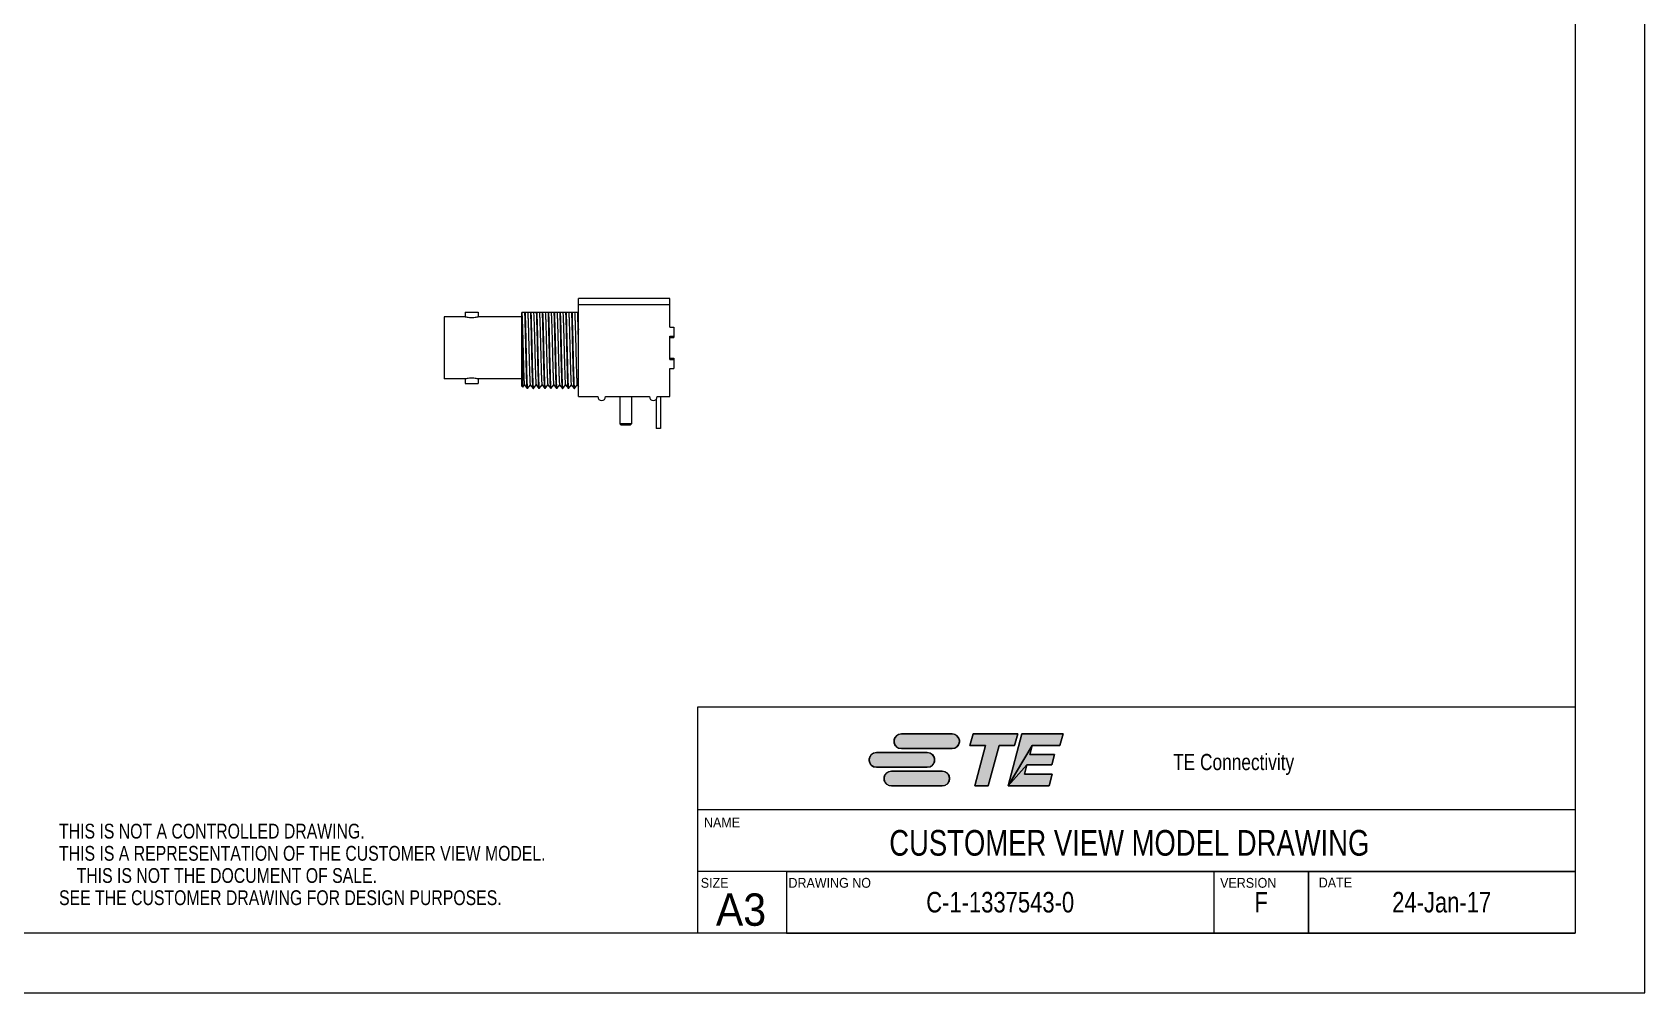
# Model space of a CAD drawing. Extents: x 0 to 420, y 0 to 297.
# Drawn here: x 170.5 to 420, y 0 to 148.5 of the extents above; entities that cross this region are included whole.
import ezdxf
from ezdxf.enums import TextEntityAlignment as Align

# ---------------------------------------------------------------- set-up
doc = ezdxf.new("R2010")
doc.units = 0
doc.header["$LTSCALE"] = 23.1
doc.layers.get('0').update_dxf_attribs({"linetype": 'CONTINUOUS'})
doc.layers.add('DRAFT_ENTITY', color=7, linetype='CONTINUOUS')
doc.layers.add('DTM_AXIS', color=7, linetype='CONTINUOUS')
doc.styles.get("Standard").update_dxf_attribs({"font": 'txt', "width": 0.95})
doc.styles.add('TEXTSTYLE_2', font='txt', dxfattribs={"width": 0.8})

# ---------------------------------------------------------------- blocks, each defined once
blk = doc.blocks.new('TE_CONNECTIVITY_BL0', base_point=(315, 36))
at = {"linetype": 'CONTINUOUS'}
for points in [[(304.83, 40.02), (304.98, 40.02), (312.83, 40.02), (312.98, 40.02), (313.13, 39.99), (313.27, 39.94), (313.4, 39.87), (313.52, 39.79), (313.64, 39.69), (313.73, 39.58), (313.82, 39.45), (313.88, 39.32), (313.93, 39.18), (313.96, 39.03), (313.97, 38.88), (313.96, 38.74), (313.93, 38.59), (313.88, 38.45), (313.82, 38.31), (313.73, 38.19), (313.64, 38.08), (313.52, 37.98), (313.4, 37.9), (313.27, 37.83), (313.13, 37.78), (312.98, 37.75), (304.98, 37.74), (304.83, 37.75), (304.69, 37.78), (304.54, 37.83), (304.41, 37.9), (304.29, 37.98), (304.17, 38.08), (304.08, 38.19), (303.99, 38.31), (303.93, 38.45), (303.88, 38.59), (303.85, 38.74), (303.84, 38.88), (303.85, 39.03), (303.88, 39.18), (303.93, 39.32), (303.99, 39.45), (304.08, 39.58), (304.17, 39.69), (304.29, 39.79), (304.41, 39.87), (304.54, 39.94), (304.69, 39.99)], [(315.59, 38.22), (316.08, 40.02), (322.98, 40.02), (322.5, 38.22), (320.09, 38.22), (318.41, 31.98), (316.33, 31.98), (318.01, 38.22)], [(330.01, 40.02), (329.52, 38.22), (325.21, 38.22), (321.49, 31.98), (323.64, 40.02)], [(328.69, 36.83), (328.26, 35.22), (324.4, 35.22), (321.49, 31.98), (325.21, 38.22), (324.84, 36.83)], [(300.98, 37.13), (301.13, 37.14), (308.98, 37.14), (309.13, 37.13), (309.28, 37.1), (309.42, 37.05), (309.55, 36.99), (309.68, 36.9), (309.79, 36.81), (309.89, 36.69), (309.97, 36.57), (310.04, 36.44), (310.08, 36.3), (310.11, 36.15), (310.12, 36), (310.11, 35.85), (310.08, 35.7), (310.04, 35.56), (309.97, 35.43), (309.89, 35.31), (309.79, 35.19), (309.68, 35.1), (309.55, 35.01), (309.42, 34.95), (309.28, 34.9), (309.13, 34.87), (301.13, 34.86), (300.98, 34.87), (300.84, 34.9), (300.7, 34.95), (300.56, 35.01), (300.44, 35.1), (300.33, 35.19), (300.23, 35.31), (300.15, 35.43), (300.08, 35.56), (300.03, 35.7), (300, 35.85), (299.99, 36), (300, 36.15), (300.03, 36.3), (300.08, 36.44), (300.15, 36.57), (300.23, 36.69), (300.33, 36.81), (300.44, 36.9), (300.56, 36.99), (300.7, 37.05), (300.84, 37.1)], [(328.33, 33.78), (327.85, 31.98), (321.49, 31.98), (324.4, 35.22), (324.02, 33.78)], [(303.3, 34.25), (303.44, 34.26), (311.29, 34.26), (311.44, 34.25), (311.59, 34.22), (311.73, 34.17), (311.86, 34.1), (311.99, 34.02), (312.1, 33.92), (312.2, 33.81), (312.28, 33.69), (312.35, 33.55), (312.39, 33.41), (312.42, 33.26), (312.43, 33.12), (312.42, 32.97), (312.39, 32.82), (312.35, 32.68), (312.28, 32.55), (312.2, 32.42), (312.1, 32.31), (311.99, 32.21), (311.86, 32.13), (311.73, 32.06), (311.59, 32.01), (311.44, 31.98), (303.44, 31.98), (303.3, 31.98), (303.15, 32.01), (303.01, 32.06), (302.87, 32.13), (302.75, 32.21), (302.64, 32.31), (302.54, 32.42), (302.46, 32.55), (302.39, 32.68), (302.34, 32.82), (302.31, 32.97), (302.3, 33.12), (302.31, 33.26), (302.34, 33.41), (302.39, 33.55), (302.46, 33.69), (302.54, 33.81), (302.64, 33.92), (302.75, 34.02), (302.87, 34.1), (303.01, 34.17), (303.15, 34.22)]]:
    blk.add_hatch(color=2, dxfattribs=at).paths.add_polyline_path(points)
at = {"color": 2, "linetype": 'CONTINUOUS'}
for p, q in [((312.83, 40.02), (304.98, 40.02)), ((316.08, 40.02), (315.59, 38.22)), ((322.98, 40.02), (316.08, 40.02)), ((323.64, 40.02), (321.49, 31.98)), ((322.5, 38.22), (322.98, 40.02)), ((330.01, 40.02), (323.64, 40.02)), ((329.52, 38.22), (330.01, 40.02)), ((304.98, 37.74), (312.83, 37.74)), ((315.59, 38.22), (318.01, 38.22)), ((318.01, 38.22), (316.33, 31.98)), ((318.41, 31.98), (320.09, 38.22)), ((320.09, 38.22), (322.5, 38.22)), ((324.84, 36.83), (325.21, 38.22)), ((325.21, 38.22), (329.52, 38.22)), ((308.98, 37.14), (301.13, 37.14)), ((324.02, 33.78), (324.4, 35.22)), ((324.4, 35.22), (328.26, 35.22)), ((328.69, 36.83), (324.84, 36.83)), ((328.26, 35.22), (328.69, 36.83)), ((301.13, 34.86), (308.98, 34.86)), ((311.29, 34.26), (303.44, 34.26)), ((328.33, 33.78), (324.02, 33.78)), ((327.85, 31.98), (328.33, 33.78)), ((303.44, 31.98), (311.29, 31.98)), ((316.33, 31.98), (318.41, 31.98)), ((321.49, 31.98), (327.85, 31.98))]:
    blk.add_line(p, q, dxfattribs=at)
for points in [[(304.83, 40.02), (304.98, 40.02), (312.83, 40.02), (312.98, 40.02), (313.13, 39.99), (313.27, 39.94), (313.4, 39.87), (313.52, 39.79), (313.64, 39.69), (313.73, 39.58), (313.82, 39.45), (313.88, 39.32), (313.93, 39.18), (313.96, 39.03), (313.97, 38.88), (313.96, 38.74), (313.93, 38.59), (313.88, 38.45), (313.82, 38.31), (313.73, 38.19), (313.64, 38.08), (313.52, 37.98), (313.4, 37.9), (313.27, 37.83), (313.13, 37.78), (312.98, 37.75), (304.98, 37.74), (304.83, 37.75), (304.69, 37.78), (304.54, 37.83), (304.41, 37.9), (304.29, 37.98), (304.17, 38.08), (304.08, 38.19), (303.99, 38.31), (303.93, 38.45), (303.88, 38.59), (303.85, 38.74), (303.84, 38.88), (303.85, 39.03), (303.88, 39.18), (303.93, 39.32), (303.99, 39.45), (304.08, 39.58), (304.17, 39.69), (304.29, 39.79), (304.41, 39.87), (304.54, 39.94), (304.69, 39.99), (304.83, 40.02)], [(315.59, 38.22), (316.08, 40.02), (322.98, 40.02), (322.5, 38.22), (320.09, 38.22), (318.41, 31.98), (316.33, 31.98), (318.01, 38.22), (315.59, 38.22)], [(330.01, 40.02), (329.52, 38.22), (325.21, 38.22), (321.49, 31.98), (323.64, 40.02), (330.01, 40.02)], [(328.69, 36.83), (328.26, 35.22), (324.4, 35.22), (321.49, 31.98), (325.21, 38.22), (324.84, 36.83), (328.69, 36.83)], [(300.98, 37.13), (301.13, 37.14), (308.98, 37.14), (309.13, 37.13), (309.28, 37.1), (309.42, 37.05), (309.55, 36.99), (309.68, 36.9), (309.79, 36.81), (309.89, 36.69), (309.97, 36.57), (310.04, 36.44), (310.08, 36.3), (310.11, 36.15), (310.12, 36), (310.11, 35.85), (310.08, 35.7), (310.04, 35.56), (309.97, 35.43), (309.89, 35.31), (309.79, 35.19), (309.68, 35.1), (309.55, 35.01), (309.42, 34.95), (309.28, 34.9), (309.13, 34.87), (301.13, 34.86), (300.98, 34.87), (300.84, 34.9), (300.7, 34.95), (300.56, 35.01), (300.44, 35.1), (300.33, 35.19), (300.23, 35.31), (300.15, 35.43), (300.08, 35.56), (300.03, 35.7), (300, 35.85), (299.99, 36), (300, 36.15), (300.03, 36.3), (300.08, 36.44), (300.15, 36.57), (300.23, 36.69), (300.33, 36.81), (300.44, 36.9), (300.56, 36.99), (300.7, 37.05), (300.84, 37.1), (300.98, 37.13)], [(328.33, 33.78), (327.85, 31.98), (321.49, 31.98), (324.4, 35.22), (324.02, 33.78), (328.33, 33.78)], [(303.3, 34.25), (303.44, 34.26), (311.29, 34.26), (311.44, 34.25), (311.59, 34.22), (311.73, 34.17), (311.86, 34.1), (311.99, 34.02), (312.1, 33.92), (312.2, 33.81), (312.28, 33.69), (312.35, 33.55), (312.39, 33.41), (312.42, 33.26), (312.43, 33.12), (312.42, 32.97), (312.39, 32.82), (312.35, 32.68), (312.28, 32.55), (312.2, 32.42), (312.1, 32.31), (311.99, 32.21), (311.86, 32.13), (311.73, 32.06), (311.59, 32.01), (311.44, 31.98), (303.44, 31.98), (303.3, 31.98), (303.15, 32.01), (303.01, 32.06), (302.87, 32.13), (302.75, 32.21), (302.64, 32.31), (302.54, 32.42), (302.46, 32.55), (302.39, 32.68), (302.34, 32.82), (302.31, 32.97), (302.3, 33.12), (302.31, 33.26), (302.34, 33.41), (302.39, 33.55), (302.46, 33.69), (302.54, 33.81), (302.64, 33.92), (302.75, 34.02), (302.87, 34.1), (303.01, 34.17), (303.15, 34.22), (303.3, 34.25)]]:
    blk.add_lwpolyline(points, dxfattribs=at)
for centre, start, end in [((304.98, 38.88), 90, 270), ((312.83, 38.88), 270, 90), ((301.13, 36), 90, 270), ((308.98, 36), 270, 90), ((303.44, 33.12), 90, 270), ((311.29, 33.12), 270, 90)]:
    blk.add_arc(centre, 1.14, start, end, dxfattribs=at)
for points in [[(312.98, 37.75), (312.83, 37.74), (304.98, 37.74)], [(309.13, 34.87), (308.98, 34.86), (301.13, 34.86)], [(311.44, 31.98), (311.29, 31.98), (303.44, 31.98)]]:
    blk.add_solid(points, dxfattribs=at)

msp = doc.modelspace()

# ---------------------------------------------------------------- linework, layer by layer
at = {"color": 7, "linetype": 'CONTINUOUS'}
for p, q in [((420, 0), (420, 297)), ((409.21, 287.08), (409.21, 9.23)), ((255, 92.16), (255, 107.36)), ((269.15, 107.36), (255, 107.36)), ((269.15, 102.92), (269.15, 107.36)), ((246.25, 93.8), (246.25, 105.16)), ((255, 105.16), (246.25, 105.16)), ((269.15, 106.36), (255, 106.36)), ((269.15, 102.92), (269.75, 102.92)), ((269.75, 102.92), (269.75, 101.31)), ((269.15, 101.51), (269.75, 101.51)), ((269.15, 97.91), (269.15, 101.51)), ((269.15, 101.32), (269.75, 101.32)), ((269.15, 101.31), (269.75, 101.31)), ((269.15, 98.11), (269.75, 98.11)), ((269.15, 98.11), (269.75, 98.11)), ((269.15, 97.91), (269.75, 97.91)), ((269.75, 98.11), (269.75, 96.5)), ((269.15, 96.5), (269.75, 96.5)), ((269.15, 92.16), (269.15, 96.5)), ((246.4, 93.65), (246.25, 93.8)), ((246.4, 93.65), (246.41, 93.65)), ((246.41, 93.65), (246.66, 93.97)), ((246.66, 93.97), (247.1, 93.42)), ((247.1, 93.42), (247.1, 93.42)), ((247.13, 93.42), (247.57, 93.97)), ((247.13, 93.42), (247.13, 93.42)), ((247.56, 93.97), (248.01, 93.42)), ((248.01, 93.42), (248.01, 93.42)), ((248.04, 93.42), (248.48, 93.97)), ((248.04, 93.42), (248.04, 93.42)), ((248.47, 93.97), (248.91, 93.42)), ((248.92, 93.42), (248.91, 93.42)), ((248.94, 93.42), (248.95, 93.42)), ((248.95, 93.42), (249.38, 93.97)), ((249.38, 93.97), (249.82, 93.42)), ((249.82, 93.42), (249.82, 93.42)), ((249.85, 93.42), (250.29, 93.97)), ((249.85, 93.42), (249.85, 93.42)), ((250.29, 93.97), (250.73, 93.42)), ((250.73, 93.42), (250.73, 93.42)), ((250.76, 93.42), (251.2, 93.97)), ((250.76, 93.42), (250.76, 93.42)), ((251.19, 93.97), (251.63, 93.42)), ((251.64, 93.42), (251.63, 93.42)), ((251.66, 93.42), (251.67, 93.42)), ((251.67, 93.42), (252.11, 93.97)), ((252.1, 93.97), (252.54, 93.42)), ((252.55, 93.42), (252.54, 93.42)), ((252.57, 93.42), (252.58, 93.42)), ((252.58, 93.42), (253.01, 93.97)), ((253.01, 93.97), (253.45, 93.42)), ((253.45, 93.42), (253.45, 93.42)), ((253.48, 93.42), (253.92, 93.97)), ((253.48, 93.42), (253.48, 93.42)), ((253.91, 93.97), (254.36, 93.42)), ((254.36, 93.42), (254.36, 93.42)), ((254.39, 93.42), (254.83, 93.97)), ((254.39, 93.42), (254.39, 93.42)), ((254.82, 93.97), (255, 93.75)), ((255, 92.16), (258, 92.16)), ((259.2, 92.16), (266, 92.16)), ((267.2, 92.16), (269.15, 92.16)), ((263.2, 87.96), (261.4, 87.96)), ((261.6, 87.76), (261.4, 87.96)), ((263, 87.76), (261.6, 87.76)), ((263, 87.76), (263.2, 87.96)), ((409.21, 44.16), (273.44, 44.16)), ((273.44, 44.16), (273.44, 9.23)), ((409.21, 18.76), (273.44, 18.76)), ((287.21, 18.76), (287.21, 9.23)), ((353.33, 18.76), (353.33, 9.23)), ((367.96, 9.23), (367.96, 18.76)), ((409.21, 9.23), (17.78, 9.23)), ((0, 0), (420, 0))]:
    msp.add_line(p, q, dxfattribs=at)
at = {"color": 2, "linetype": 'CONTINUOUS'}
for p, q in [((287.21, 18.76), (409.21, 18.76)), ((287.21, 18.76), (287.21, 9.23)), ((353.33, 18.76), (353.33, 9.23)), ((367.96, 18.76), (367.96, 9.23)), ((409.21, 18.76), (409.21, 9.23)), ((287.21, 9.23), (409.21, 9.23))]:
    msp.add_line(p, q, dxfattribs=at)
at = {"color": 7, "linetype": 'CONTINUOUS'}
for centre in [(258.6, 92.16), (266.6, 92.16)]:
    msp.add_arc(centre, 0.6, 180, 360, dxfattribs=at)
for points, knots in [([(246.25, 105.16), (246.26, 105.03), (246.28, 104.72), (246.31, 104.17), (246.33, 103.49), (246.36, 102.7), (246.38, 101.82), (246.41, 100.87), (246.43, 99.88), (246.46, 98.9), (246.48, 97.93), (246.51, 97.02), (246.53, 96.31), (246.54, 95.79), (246.56, 95.44), (246.57, 95.13), (246.58, 94.84), (246.59, 94.6), (246.61, 94.39), (246.62, 94.25), (246.63, 94.15), (246.63, 94.1), (246.64, 94.05), (246.64, 94.01), (246.65, 93.99), (246.65, 93.98), (246.66, 93.97)], [0, 0, 0, 0, 0.035425, 0.084518, 0.145803, 0.217425, 0.297216, 0.382757, 0.471458, 0.560627, 0.647563, 0.72963, 0.804341, 0.838221, 0.869434, 0.897744, 0.922938, 0.944824, 0.963239, 0.978045, 0.984061, 0.989137, 0.993267, 0.996448, 0.998683, 1, 1, 1, 1]), ([(247.1, 93.42), (247.1, 93.42), (247.09, 93.44), (247.09, 93.46), (247.08, 93.49), (247.07, 93.54), (247.07, 93.59), (247.06, 93.68), (247.05, 93.82), (247.04, 94.01), (247.03, 94.24), (247.02, 94.51), (247, 94.81), (246.99, 95.15), (246.98, 95.65), (246.96, 96.34), (246.93, 97.23), (246.91, 98.18), (246.89, 99.18), (246.87, 100.19), (246.84, 101.18), (246.81, 102.41), (246.78, 103.54), (246.75, 104.54), (246.73, 104.97), (246.72, 105.16)], [0, 0, 0, 0, 0.001171, 0.00317, 0.00602, 0.009727, 0.014287, 0.019696, 0.03303, 0.049644, 0.069434, 0.092271, 0.118008, 0.146475, 0.17749, 0.24633, 0.322733, 0.404705, 0.490104, 0.576703, 0.662239, 0.74448, 0.890631, 0.950727, 1, 1, 1, 1]), ([(246.75, 105.16), (246.76, 104.97), (246.78, 104.56), (246.81, 103.58), (246.84, 102.16), (246.88, 100.63), (246.91, 99.33), (246.93, 98.35), (246.96, 97.41), (246.98, 96.52), (247, 95.72), (247.02, 95.01), (247.04, 94.49), (247.06, 94.14), (247.07, 93.93), (247.08, 93.75), (247.09, 93.62), (247.1, 93.51), (247.11, 93.46), (247.12, 93.44)], [0, 0, 0, 0, 0.048182, 0.106777, 0.249125, 0.412908, 0.497791, 0.581849, 0.662983, 0.739163, 0.808485, 0.869217, 0.919844, 0.940963, 0.959105, 0.974157, 0.986031, 0.994655, 1, 1, 1, 1]), ([(247.16, 105.16), (247.17, 105.03), (247.19, 104.72), (247.21, 104.17), (247.24, 103.49), (247.26, 102.7), (247.29, 101.82), (247.31, 100.87), (247.34, 99.88), (247.36, 98.9), (247.39, 97.93), (247.41, 97.02), (247.43, 96.31), (247.45, 95.79), (247.46, 95.44), (247.48, 95.13), (247.49, 94.84), (247.5, 94.6), (247.51, 94.39), (247.52, 94.25), (247.53, 94.15), (247.54, 94.1), (247.54, 94.05), (247.55, 94.01), (247.56, 93.99), (247.56, 93.98), (247.56, 93.97)], [0, 0, 0, 0, 0.035425, 0.084518, 0.145803, 0.217425, 0.297216, 0.382757, 0.471458, 0.560627, 0.647563, 0.72963, 0.804341, 0.838221, 0.869434, 0.897744, 0.922938, 0.944824, 0.963239, 0.978045, 0.984061, 0.989137, 0.993267, 0.996448, 0.998683, 1, 1, 1, 1]), ([(248.01, 93.42), (248, 93.42), (248, 93.44), (247.99, 93.46), (247.99, 93.49), (247.98, 93.54), (247.98, 93.59), (247.97, 93.68), (247.96, 93.82), (247.95, 94.01), (247.93, 94.24), (247.92, 94.51), (247.91, 94.81), (247.9, 95.15), (247.88, 95.65), (247.86, 96.34), (247.84, 97.23), (247.82, 98.18), (247.8, 99.18), (247.77, 100.19), (247.75, 101.18), (247.72, 102.41), (247.69, 103.54), (247.66, 104.54), (247.64, 104.97), (247.63, 105.16)], [0, 0, 0, 0, 0.001171, 0.00317, 0.00602, 0.009727, 0.014287, 0.019696, 0.03303, 0.049644, 0.069434, 0.092271, 0.118008, 0.146475, 0.17749, 0.24633, 0.322733, 0.404705, 0.490104, 0.576703, 0.662239, 0.74448, 0.890631, 0.950727, 1, 1, 1, 1]), ([(247.66, 105.16), (247.67, 104.97), (247.68, 104.56), (247.71, 103.58), (247.75, 102.16), (247.79, 100.63), (247.82, 99.33), (247.84, 98.35), (247.86, 97.41), (247.88, 96.52), (247.91, 95.72), (247.93, 95.01), (247.95, 94.49), (247.97, 94.14), (247.98, 93.93), (247.99, 93.75), (248, 93.62), (248.01, 93.51), (248.02, 93.46), (248.02, 93.44)], [0, 0, 0, 0, 0.048182, 0.106778, 0.249125, 0.412908, 0.497791, 0.58185, 0.662983, 0.739163, 0.808485, 0.869218, 0.919845, 0.940963, 0.959105, 0.974157, 0.986031, 0.994655, 1, 1, 1, 1]), ([(248.07, 105.16), (248.08, 105.03), (248.1, 104.72), (248.12, 104.17), (248.15, 103.49), (248.17, 102.7), (248.2, 101.82), (248.22, 100.87), (248.25, 99.88), (248.27, 98.9), (248.29, 97.93), (248.32, 97.02), (248.34, 96.31), (248.36, 95.79), (248.37, 95.44), (248.38, 95.13), (248.4, 94.84), (248.41, 94.6), (248.42, 94.39), (248.43, 94.25), (248.44, 94.15), (248.45, 94.1), (248.45, 94.05), (248.46, 94.01), (248.46, 93.99), (248.47, 93.98), (248.47, 93.97)], [0, 0, 0, 0, 0.035425, 0.084518, 0.145803, 0.217425, 0.297216, 0.382757, 0.471458, 0.560627, 0.647563, 0.72963, 0.804342, 0.838221, 0.869434, 0.897744, 0.922938, 0.944824, 0.963239, 0.978045, 0.984061, 0.989137, 0.993267, 0.996448, 0.998683, 1, 1, 1, 1]), ([(248.91, 93.42), (248.91, 93.42), (248.91, 93.44), (248.9, 93.46), (248.89, 93.49), (248.89, 93.54), (248.88, 93.59), (248.87, 93.68), (248.86, 93.82), (248.85, 94.01), (248.84, 94.24), (248.83, 94.51), (248.82, 94.81), (248.81, 95.15), (248.79, 95.65), (248.77, 96.34), (248.75, 97.23), (248.73, 98.18), (248.7, 99.18), (248.68, 100.19), (248.66, 101.18), (248.63, 102.41), (248.6, 103.54), (248.56, 104.54), (248.55, 104.97), (248.54, 105.16)], [0, 0, 0, 0, 0.001171, 0.00317, 0.00602, 0.009727, 0.014287, 0.019696, 0.03303, 0.049644, 0.069434, 0.092271, 0.118008, 0.146475, 0.17749, 0.24633, 0.322733, 0.404705, 0.490104, 0.576703, 0.662239, 0.74448, 0.890631, 0.950727, 1, 1, 1, 1]), ([(248.56, 105.16), (248.57, 104.97), (248.59, 104.56), (248.62, 103.58), (248.66, 102.16), (248.69, 100.63), (248.72, 99.33), (248.75, 98.35), (248.77, 97.41), (248.79, 96.52), (248.81, 95.72), (248.84, 95.01), (248.86, 94.49), (248.87, 94.14), (248.88, 93.93), (248.89, 93.75), (248.91, 93.62), (248.92, 93.51), (248.92, 93.46), (248.93, 93.44)], [0, 0, 0, 0, 0.048182, 0.106777, 0.249125, 0.412908, 0.497791, 0.58185, 0.662983, 0.739163, 0.808485, 0.869217, 0.919845, 0.940963, 0.959105, 0.974157, 0.986031, 0.994655, 1, 1, 1, 1]), ([(248.98, 105.16), (248.99, 105.03), (249, 104.72), (249.03, 104.17), (249.05, 103.49), (249.08, 102.7), (249.1, 101.82), (249.13, 100.87), (249.15, 99.88), (249.18, 98.9), (249.2, 97.93), (249.23, 97.02), (249.25, 96.31), (249.26, 95.79), (249.28, 95.44), (249.29, 95.13), (249.3, 94.84), (249.31, 94.6), (249.33, 94.39), (249.34, 94.25), (249.35, 94.15), (249.35, 94.1), (249.36, 94.05), (249.37, 94.01), (249.37, 93.99), (249.38, 93.98), (249.38, 93.97)], [0, 0, 0, 0, 0.035425, 0.084517, 0.145802, 0.217425, 0.297216, 0.382758, 0.471458, 0.560627, 0.647563, 0.72963, 0.804341, 0.838221, 0.869434, 0.897745, 0.922937, 0.944824, 0.963238, 0.978045, 0.98406, 0.989137, 0.993268, 0.996448, 0.998682, 1, 1, 1, 1]), ([(249.82, 93.42), (249.82, 93.42), (249.81, 93.44), (249.81, 93.46), (249.8, 93.49), (249.8, 93.54), (249.79, 93.59), (249.78, 93.68), (249.77, 93.82), (249.76, 94.01), (249.75, 94.24), (249.74, 94.51), (249.73, 94.81), (249.71, 95.15), (249.7, 95.65), (249.68, 96.34), (249.66, 97.23), (249.63, 98.18), (249.61, 99.18), (249.59, 100.19), (249.56, 101.18), (249.53, 102.41), (249.5, 103.54), (249.47, 104.54), (249.46, 104.97), (249.45, 105.16)], [0, 0, 0, 0, 0.001171, 0.00317, 0.00602, 0.009727, 0.014287, 0.019696, 0.03303, 0.049644, 0.069434, 0.092271, 0.118008, 0.146475, 0.17749, 0.24633, 0.322733, 0.404705, 0.490104, 0.576703, 0.662239, 0.74448, 0.890631, 0.950727, 1, 1, 1, 1]), ([(249.47, 105.16), (249.48, 104.97), (249.5, 104.56), (249.53, 103.58), (249.57, 102.16), (249.6, 100.63), (249.63, 99.33), (249.65, 98.35), (249.68, 97.41), (249.7, 96.52), (249.72, 95.72), (249.74, 95.01), (249.76, 94.49), (249.78, 94.14), (249.79, 93.93), (249.8, 93.75), (249.81, 93.62), (249.82, 93.51), (249.83, 93.46), (249.84, 93.44)], [0, 0, 0, 0, 0.048182, 0.106777, 0.249125, 0.412908, 0.497791, 0.581849, 0.662983, 0.739163, 0.808485, 0.869217, 0.919844, 0.940963, 0.959105, 0.974157, 0.986031, 0.994655, 1, 1, 1, 1]), ([(249.88, 105.16), (249.89, 105.03), (249.91, 104.72), (249.94, 104.17), (249.96, 103.49), (249.99, 102.7), (250.01, 101.82), (250.03, 100.87), (250.06, 99.88), (250.08, 98.9), (250.11, 97.93), (250.13, 97.02), (250.15, 96.31), (250.17, 95.79), (250.18, 95.44), (250.2, 95.13), (250.21, 94.84), (250.22, 94.6), (250.23, 94.39), (250.24, 94.25), (250.25, 94.15), (250.26, 94.1), (250.27, 94.05), (250.27, 94.01), (250.28, 93.99), (250.28, 93.98), (250.29, 93.97)], [0, 0, 0, 0, 0.035425, 0.084517, 0.145802, 0.217425, 0.297216, 0.382757, 0.471458, 0.560627, 0.647563, 0.72963, 0.804341, 0.838221, 0.869434, 0.897745, 0.922937, 0.944824, 0.963238, 0.978045, 0.98406, 0.989137, 0.993268, 0.996448, 0.998682, 1, 1, 1, 1]), ([(250.73, 93.42), (250.72, 93.42), (250.72, 93.44), (250.71, 93.46), (250.71, 93.49), (250.7, 93.54), (250.7, 93.59), (250.69, 93.68), (250.68, 93.82), (250.67, 94.01), (250.66, 94.24), (250.64, 94.51), (250.63, 94.81), (250.62, 95.15), (250.61, 95.65), (250.59, 96.34), (250.56, 97.23), (250.54, 98.18), (250.52, 99.18), (250.49, 100.19), (250.47, 101.18), (250.44, 102.41), (250.41, 103.54), (250.38, 104.54), (250.36, 104.97), (250.35, 105.16)], [0, 0, 0, 0, 0.001171, 0.00317, 0.00602, 0.009727, 0.014287, 0.019696, 0.03303, 0.049644, 0.069434, 0.092271, 0.118008, 0.146475, 0.17749, 0.24633, 0.322733, 0.404705, 0.490104, 0.576703, 0.662239, 0.74448, 0.890631, 0.950727, 1, 1, 1, 1]), ([(250.38, 105.16), (250.39, 104.97), (250.4, 104.56), (250.44, 103.58), (250.47, 102.16), (250.51, 100.63), (250.54, 99.33), (250.56, 98.35), (250.58, 97.41), (250.61, 96.52), (250.63, 95.72), (250.65, 95.01), (250.67, 94.49), (250.69, 94.14), (250.7, 93.93), (250.71, 93.75), (250.72, 93.62), (250.73, 93.51), (250.74, 93.46), (250.74, 93.44)], [0, 0, 0, 0, 0.048182, 0.106778, 0.249125, 0.412908, 0.497791, 0.58185, 0.662983, 0.739163, 0.808485, 0.869218, 0.919845, 0.940963, 0.959105, 0.974157, 0.986031, 0.994655, 1, 1, 1, 1]), ([(250.79, 105.16), (250.8, 105.03), (250.82, 104.72), (250.84, 104.17), (250.87, 103.49), (250.89, 102.7), (250.92, 101.82), (250.94, 100.87), (250.97, 99.88), (250.99, 98.9), (251.02, 97.93), (251.04, 97.02), (251.06, 96.31), (251.08, 95.79), (251.09, 95.44), (251.1, 95.13), (251.12, 94.84), (251.13, 94.6), (251.14, 94.39), (251.15, 94.25), (251.16, 94.15), (251.17, 94.1), (251.17, 94.05), (251.18, 94.01), (251.19, 93.99), (251.19, 93.98), (251.19, 93.97)], [0, 0, 0, 0, 0.035425, 0.084517, 0.145802, 0.217425, 0.297216, 0.382757, 0.471458, 0.560627, 0.647563, 0.72963, 0.804341, 0.838221, 0.869434, 0.897745, 0.922937, 0.944824, 0.963238, 0.978045, 0.98406, 0.989137, 0.993268, 0.996448, 0.998682, 1, 1, 1, 1]), ([(251.63, 93.42), (251.63, 93.42), (251.63, 93.44), (251.62, 93.46), (251.62, 93.49), (251.61, 93.54), (251.6, 93.59), (251.6, 93.68), (251.59, 93.82), (251.57, 94.01), (251.56, 94.24), (251.55, 94.51), (251.54, 94.81), (251.53, 95.15), (251.51, 95.65), (251.49, 96.34), (251.47, 97.23), (251.45, 98.18), (251.42, 99.18), (251.4, 100.19), (251.38, 101.18), (251.35, 102.41), (251.32, 103.54), (251.29, 104.54), (251.27, 104.97), (251.26, 105.16)], [0, 0, 0, 0, 0.001171, 0.00317, 0.00602, 0.009727, 0.014287, 0.019696, 0.03303, 0.049644, 0.069434, 0.092271, 0.118008, 0.146475, 0.17749, 0.24633, 0.322733, 0.404705, 0.490104, 0.576703, 0.662239, 0.74448, 0.890631, 0.950727, 1, 1, 1, 1]), ([(251.29, 105.16), (251.29, 104.97), (251.31, 104.55), (251.34, 103.57), (251.38, 102.14), (251.42, 100.6), (251.45, 99.29), (251.47, 98.31), (251.49, 97.36), (251.51, 96.48), (251.54, 95.67), (251.56, 95.06), (251.57, 94.63), (251.58, 94.35), (251.6, 94.11), (251.61, 93.9), (251.62, 93.73), (251.63, 93.6), (251.64, 93.51), (251.65, 93.46), (251.65, 93.44), (251.65, 93.43)], [0, 0, 0, 0, 0.048438, 0.107388, 0.250634, 0.415361, 0.500651, 0.585029, 0.666364, 0.742599, 0.811811, 0.87225, 0.898694, 0.922394, 0.943198, 0.960979, 0.975624, 0.987046, 0.995178, 0.998002, 1, 1, 1, 1]), ([(251.7, 105.16), (251.71, 105.03), (251.73, 104.72), (251.75, 104.17), (251.77, 103.49), (251.8, 102.7), (251.82, 101.82), (251.85, 100.87), (251.87, 99.88), (251.9, 98.9), (251.92, 97.93), (251.95, 97.02), (251.97, 96.31), (251.99, 95.79), (252, 95.44), (252.01, 95.13), (252.02, 94.84), (252.04, 94.6), (252.05, 94.39), (252.06, 94.25), (252.07, 94.15), (252.07, 94.1), (252.08, 94.05), (252.09, 94.01), (252.09, 93.99), (252.1, 93.98), (252.1, 93.97)], [0, 0, 0, 0, 0.035425, 0.084517, 0.145802, 0.217425, 0.297216, 0.382757, 0.471457, 0.560627, 0.647563, 0.72963, 0.804341, 0.838221, 0.869433, 0.897744, 0.922937, 0.944824, 0.963238, 0.978044, 0.98406, 0.989137, 0.993267, 0.996447, 0.998682, 1, 1, 1, 1]), ([(252.54, 93.42), (252.54, 93.42), (252.53, 93.44), (252.53, 93.46), (252.52, 93.49), (252.52, 93.54), (252.51, 93.59), (252.5, 93.68), (252.49, 93.82), (252.48, 94.01), (252.47, 94.24), (252.46, 94.51), (252.45, 94.81), (252.44, 95.15), (252.42, 95.65), (252.4, 96.34), (252.38, 97.23), (252.35, 98.18), (252.33, 99.18), (252.31, 100.19), (252.28, 101.18), (252.26, 102.41), (252.23, 103.54), (252.19, 104.54), (252.18, 104.97), (252.17, 105.16)], [0, 0, 0, 0, 0.001171, 0.00317, 0.006021, 0.009727, 0.014287, 0.019697, 0.03303, 0.049644, 0.069434, 0.092271, 0.118008, 0.146475, 0.17749, 0.246331, 0.322733, 0.404705, 0.490104, 0.576703, 0.662239, 0.74448, 0.890631, 0.950727, 1, 1, 1, 1]), ([(252.19, 105.16), (252.2, 104.97), (252.22, 104.56), (252.25, 103.58), (252.29, 102.16), (252.32, 100.63), (252.35, 99.33), (252.38, 98.35), (252.4, 97.41), (252.42, 96.52), (252.44, 95.72), (252.47, 95.01), (252.48, 94.49), (252.5, 94.14), (252.51, 93.93), (252.52, 93.75), (252.53, 93.62), (252.55, 93.51), (252.55, 93.46), (252.56, 93.44)], [0, 0, 0, 0, 0.048182, 0.106777, 0.249125, 0.412908, 0.497791, 0.58185, 0.662983, 0.739163, 0.808485, 0.869217, 0.919845, 0.940963, 0.959105, 0.974157, 0.986031, 0.994655, 1, 1, 1, 1]), ([(252.6, 105.16), (252.61, 105.03), (252.63, 104.72), (252.66, 104.17), (252.68, 103.49), (252.71, 102.7), (252.73, 101.82), (252.76, 100.87), (252.78, 99.88), (252.81, 98.9), (252.83, 97.93), (252.86, 97.02), (252.88, 96.31), (252.89, 95.79), (252.91, 95.44), (252.92, 95.13), (252.93, 94.84), (252.94, 94.6), (252.96, 94.39), (252.97, 94.25), (252.98, 94.15), (252.98, 94.1), (252.99, 94.05), (252.99, 94.01), (253, 93.99), (253, 93.98), (253.01, 93.97)], [0, 0, 0, 0, 0.035425, 0.084518, 0.145803, 0.217425, 0.297216, 0.382757, 0.471458, 0.560627, 0.647563, 0.72963, 0.804341, 0.838221, 0.869434, 0.897744, 0.922938, 0.944824, 0.963239, 0.978045, 0.984061, 0.989137, 0.993267, 0.996448, 0.998683, 1, 1, 1, 1]), ([(253.45, 93.42), (253.45, 93.42), (253.44, 93.44), (253.44, 93.46), (253.43, 93.49), (253.42, 93.54), (253.42, 93.59), (253.41, 93.68), (253.4, 93.82), (253.39, 94.01), (253.38, 94.24), (253.37, 94.51), (253.35, 94.81), (253.34, 95.15), (253.33, 95.65), (253.31, 96.34), (253.28, 97.23), (253.26, 98.18), (253.24, 99.18), (253.22, 100.19), (253.19, 101.18), (253.16, 102.41), (253.13, 103.54), (253.1, 104.54), (253.08, 104.97), (253.07, 105.16)], [0, 0, 0, 0, 0.001171, 0.00317, 0.00602, 0.009727, 0.014287, 0.019696, 0.03303, 0.049644, 0.069434, 0.092271, 0.118008, 0.146475, 0.17749, 0.24633, 0.322733, 0.404705, 0.490104, 0.576703, 0.662239, 0.74448, 0.890631, 0.950727, 1, 1, 1, 1]), ([(253.1, 105.16), (253.11, 104.97), (253.13, 104.56), (253.16, 103.58), (253.19, 102.16), (253.23, 100.63), (253.26, 99.33), (253.28, 98.35), (253.31, 97.41), (253.33, 96.52), (253.35, 95.72), (253.37, 95.01), (253.39, 94.49), (253.41, 94.14), (253.42, 93.93), (253.43, 93.75), (253.44, 93.62), (253.45, 93.51), (253.46, 93.46), (253.47, 93.44)], [0, 0, 0, 0, 0.048182, 0.106778, 0.249125, 0.412908, 0.497791, 0.58185, 0.662983, 0.739163, 0.808485, 0.869218, 0.919845, 0.940963, 0.959105, 0.974157, 0.986031, 0.994655, 1, 1, 1, 1]), ([(253.51, 105.16), (253.52, 105.03), (253.54, 104.72), (253.56, 104.17), (253.59, 103.49), (253.61, 102.7), (253.64, 101.82), (253.66, 100.87), (253.69, 99.88), (253.71, 98.9), (253.74, 97.93), (253.76, 97.02), (253.78, 96.31), (253.8, 95.79), (253.81, 95.44), (253.83, 95.13), (253.84, 94.84), (253.85, 94.6), (253.86, 94.39), (253.87, 94.25), (253.88, 94.15), (253.89, 94.1), (253.89, 94.05), (253.9, 94.01), (253.91, 93.99), (253.91, 93.98), (253.91, 93.97)], [0, 0, 0, 0, 0.035425, 0.084518, 0.145803, 0.217425, 0.297216, 0.382757, 0.471458, 0.560627, 0.647563, 0.72963, 0.804341, 0.838221, 0.869434, 0.897744, 0.922938, 0.944824, 0.963239, 0.978045, 0.984061, 0.989137, 0.993267, 0.996448, 0.998683, 1, 1, 1, 1]), ([(254.36, 93.42), (254.35, 93.42), (254.35, 93.44), (254.34, 93.46), (254.34, 93.49), (254.33, 93.54), (254.33, 93.59), (254.32, 93.68), (254.31, 93.82), (254.3, 94.01), (254.28, 94.24), (254.27, 94.51), (254.26, 94.81), (254.25, 95.15), (254.23, 95.65), (254.21, 96.34), (254.19, 97.23), (254.17, 98.18), (254.15, 99.18), (254.12, 100.19), (254.1, 101.18), (254.07, 102.41), (254.04, 103.54), (254.01, 104.54), (253.99, 104.97), (253.98, 105.16)], [0, 0, 0, 0, 0.001171, 0.00317, 0.00602, 0.009727, 0.014287, 0.019696, 0.03303, 0.049644, 0.069434, 0.092271, 0.118008, 0.146475, 0.17749, 0.24633, 0.322733, 0.404705, 0.490104, 0.576703, 0.662239, 0.74448, 0.890631, 0.950727, 1, 1, 1, 1]), ([(254.01, 105.16), (254.02, 104.97), (254.03, 104.56), (254.06, 103.58), (254.1, 102.16), (254.14, 100.63), (254.17, 99.33), (254.19, 98.35), (254.21, 97.41), (254.23, 96.52), (254.26, 95.72), (254.28, 95.01), (254.3, 94.49), (254.32, 94.14), (254.33, 93.93), (254.34, 93.75), (254.35, 93.62), (254.36, 93.51), (254.37, 93.46), (254.37, 93.44)], [0, 0, 0, 0, 0.048182, 0.106778, 0.249125, 0.412908, 0.497791, 0.58185, 0.662983, 0.739163, 0.808485, 0.869218, 0.919845, 0.940963, 0.959105, 0.974157, 0.986031, 0.994655, 1, 1, 1, 1]), ([(254.42, 105.16), (254.43, 105.03), (254.45, 104.72), (254.47, 104.17), (254.5, 103.49), (254.52, 102.7), (254.55, 101.82), (254.57, 100.87), (254.6, 99.88), (254.62, 98.9), (254.64, 97.93), (254.67, 97.02), (254.69, 96.31), (254.71, 95.79), (254.72, 95.44), (254.73, 95.13), (254.75, 94.84), (254.76, 94.6), (254.77, 94.39), (254.78, 94.25), (254.79, 94.15), (254.8, 94.1), (254.8, 94.05), (254.81, 94.01), (254.81, 93.99), (254.82, 93.98), (254.82, 93.97)], [0, 0, 0, 0, 0.035425, 0.084517, 0.145802, 0.217425, 0.297216, 0.382757, 0.471457, 0.560627, 0.647563, 0.72963, 0.804341, 0.838221, 0.869433, 0.897744, 0.922937, 0.944824, 0.963238, 0.978044, 0.98406, 0.989137, 0.993267, 0.996447, 0.998682, 1, 1, 1, 1]), ([(255, 101.44), (254.98, 102.16), (254.96, 103.16), (254.92, 104.4), (254.9, 104.93), (254.89, 105.16)], [0, 0, 0, 0, 0.575811, 0.811353, 1, 1, 1, 1]), ([(254.91, 105.16), (254.93, 104.78), (254.96, 103.88), (254.99, 102.99), (255, 102.48)], [0, 0, 0, 0, 0.430495, 1, 1, 1, 1]), ([(246.25, 101.64), (246.26, 101.17), (246.27, 100.24), (246.29, 99.07), (246.3, 98.14), (246.31, 97.47), (246.32, 96.82), (246.33, 96.22), (246.34, 95.67), (246.35, 95.17), (246.35, 94.79), (246.36, 94.52), (246.36, 94.35), (246.37, 94.19), (246.37, 94.05), (246.38, 93.94), (246.38, 93.84), (246.39, 93.77), (246.39, 93.72), (246.39, 93.7), (246.4, 93.68), (246.4, 93.66), (246.4, 93.65), (246.4, 93.65), (246.4, 93.65)], [0, 0, 0, 0, 0.173339, 0.351111, 0.438479, 0.523166, 0.603974, 0.679762, 0.749469, 0.812123, 0.866855, 0.891012, 0.912914, 0.93249, 0.949672, 0.964404, 0.976637, 0.98633, 0.990216, 0.993458, 0.996054, 0.998004, 0.999312, 1, 1, 1, 1]), ([(247.12, 93.44), (247.12, 93.43), (247.12, 93.43), (247.13, 93.42), (247.13, 93.42)], [0, 0, 0, 0, 0.683512, 1, 1, 1, 1]), ([(248.02, 93.44), (248.02, 93.43), (248.03, 93.43), (248.03, 93.42), (248.04, 93.42)], [0, 0, 0, 0, 0.683512, 1, 1, 1, 1]), ([(248.93, 93.44), (248.93, 93.43), (248.93, 93.43), (248.94, 93.42), (248.94, 93.42)], [0, 0, 0, 0, 0.683512, 1, 1, 1, 1]), ([(249.84, 93.44), (249.84, 93.43), (249.84, 93.43), (249.85, 93.42), (249.85, 93.42)], [0, 0, 0, 0, 0.683512, 1, 1, 1, 1]), ([(250.74, 93.44), (250.75, 93.43), (250.75, 93.43), (250.75, 93.42), (250.76, 93.42)], [0, 0, 0, 0, 0.683512, 1, 1, 1, 1]), ([(251.65, 93.43), (251.65, 93.43), (251.66, 93.42), (251.66, 93.42), (251.66, 93.42)], [0, 0, 0, 0, 0.666506, 1, 1, 1, 1]), ([(252.56, 93.44), (252.56, 93.43), (252.56, 93.43), (252.57, 93.42), (252.57, 93.42)], [0, 0, 0, 0, 0.683512, 1, 1, 1, 1]), ([(253.47, 93.44), (253.47, 93.43), (253.47, 93.43), (253.48, 93.42), (253.48, 93.42)], [0, 0, 0, 0, 0.683512, 1, 1, 1, 1]), ([(254.37, 93.44), (254.37, 93.43), (254.38, 93.43), (254.38, 93.42), (254.39, 93.42)], [0, 0, 0, 0, 0.683511, 1, 1, 1, 1])]:
    msp.add_open_spline(points, degree=3, knots=knots, dxfattribs=at)
at = {"layer": 'DRAFT_ENTITY', "color": 7, "linetype": 'CONTINUOUS'}
msp.add_line((409.21, 28.28), (273.44, 28.28), dxfattribs=at)
at = {"layer": 'DTM_AXIS', "color": 7, "linetype": 'CONTINUOUS'}
for p, q in [((237.5, 105.21), (237.5, 104.51)), ((237.5, 105.21), (239.48, 105.21)), ((239.48, 105.21), (239.48, 104.51)), ((234.25, 104.51), (234.25, 94.91)), ((237.5, 104.51), (234.25, 104.51)), ((246.25, 104.51), (239.48, 104.51)), ((237.5, 94.91), (234.25, 94.91)), ((237.5, 94.91), (237.5, 94.21)), ((239.48, 94.91), (239.48, 94.21)), ((246.25, 94.91), (239.48, 94.91)), ((237.5, 94.21), (239.48, 94.21)), ((247.13, 93.42), (247.1, 93.42)), ((248.04, 93.42), (248.01, 93.42)), ((248.94, 93.42), (248.92, 93.42)), ((249.85, 93.42), (249.82, 93.42)), ((250.76, 93.42), (250.73, 93.42)), ((251.66, 93.42), (251.64, 93.42)), ((252.57, 93.42), (252.55, 93.42)), ((253.48, 93.42), (253.45, 93.42)), ((254.39, 93.42), (254.36, 93.42)), ((261.4, 92.16), (261.4, 87.96)), ((263.2, 92.16), (263.2, 87.96)), ((267.04, 91.76), (267.04, 87.26)), ((267.72, 92.16), (267.72, 87.26)), ((267.72, 87.26), (267.04, 87.26))]:
    msp.add_line(p, q, dxfattribs=at)
for points, knots in [([(237.5, 104.51), (237.6, 104.49), (237.92, 104.43), (238.49, 104.39), (239.06, 104.43), (239.38, 104.49), (239.48, 104.51)], [0, 0, 0, 0, 0.147766, 0.499992, 0.852226, 1, 1, 1, 1]), ([(239.48, 94.91), (239.38, 94.93), (239.06, 94.99), (238.49, 95.03), (237.92, 94.99), (237.6, 94.93), (237.5, 94.91)], [0, 0, 0, 0, 0.147773, 0.500006, 0.852233, 1, 1, 1, 1])]:
    msp.add_open_spline(points, degree=3, knots=knots, dxfattribs=at)

# ---------------------------------------------------------------- block references
at = {"color": 2, "linetype": 'CONTINUOUS'}
msp.add_blockref('TE_CONNECTIVITY_BL0', (315, 36), dxfattribs=at)

# ---------------------------------------------------------------- texts
at = {"color": 2, "linetype": 'CONTINUOUS', "style": 'TEXTSTYLE_2', "width": 0.8}
for s, height, p in [('TE Connectivity', 2.5, (347.03, 34.42)), ('THIS IS NOT A CONTROLLED DRAWING.', 2.286, (174.65, 23.84)), ('THIS IS A REPRESENTATION OF THE CUSTOMER VIEW MODEL.', 2.286, (174.65, 20.41)), ('    THIS IS NOT THE DOCUMENT OF SALE.', 2.286, (174.65, 16.98)), ('SEE THE CUSTOMER DRAWING FOR DESIGN PURPOSES.', 2.286, (174.65, 13.55))]:
    msp.add_text(s, height=height, dxfattribs=at).set_placement(p)
at = {"color": 2, "linetype": 'CONTINUOUS', "width": 0.95}
for s, height, p in [('NAME', 1.52, (274.44, 25.57)), ('SIZE', 1.52, (273.94, 16.23)), ('DRAWING NO', 1.52, (287.51, 16.23)), ('VERSION', 1.52, (354.3, 16.23)), ('DATE', 1.52, (369.56, 16.27)), ('A3', 5, (276.28, 10.35))]:
    msp.add_text(s, height=height, dxfattribs=at).set_placement(p)
at = {"color": 2, "linetype": 'CONTINUOUS', "style": 'TEXTSTYLE_2', "width": 0.8}
for s, height, p in [('CUSTOMER VIEW MODEL DRAWING', 3.968, (340.25, 21.19)), ('C-1-1337543-0', 3.18, (320.27, 12.41)), ('F', 3.18, (360.65, 12.41)), ('24-Jan-17', 3.18, (388.58, 12.41))]:
    msp.add_text(s, height=height, dxfattribs=at).set_placement(p, align=Align.CENTER)

doc.saveas('drawing.dxf')
